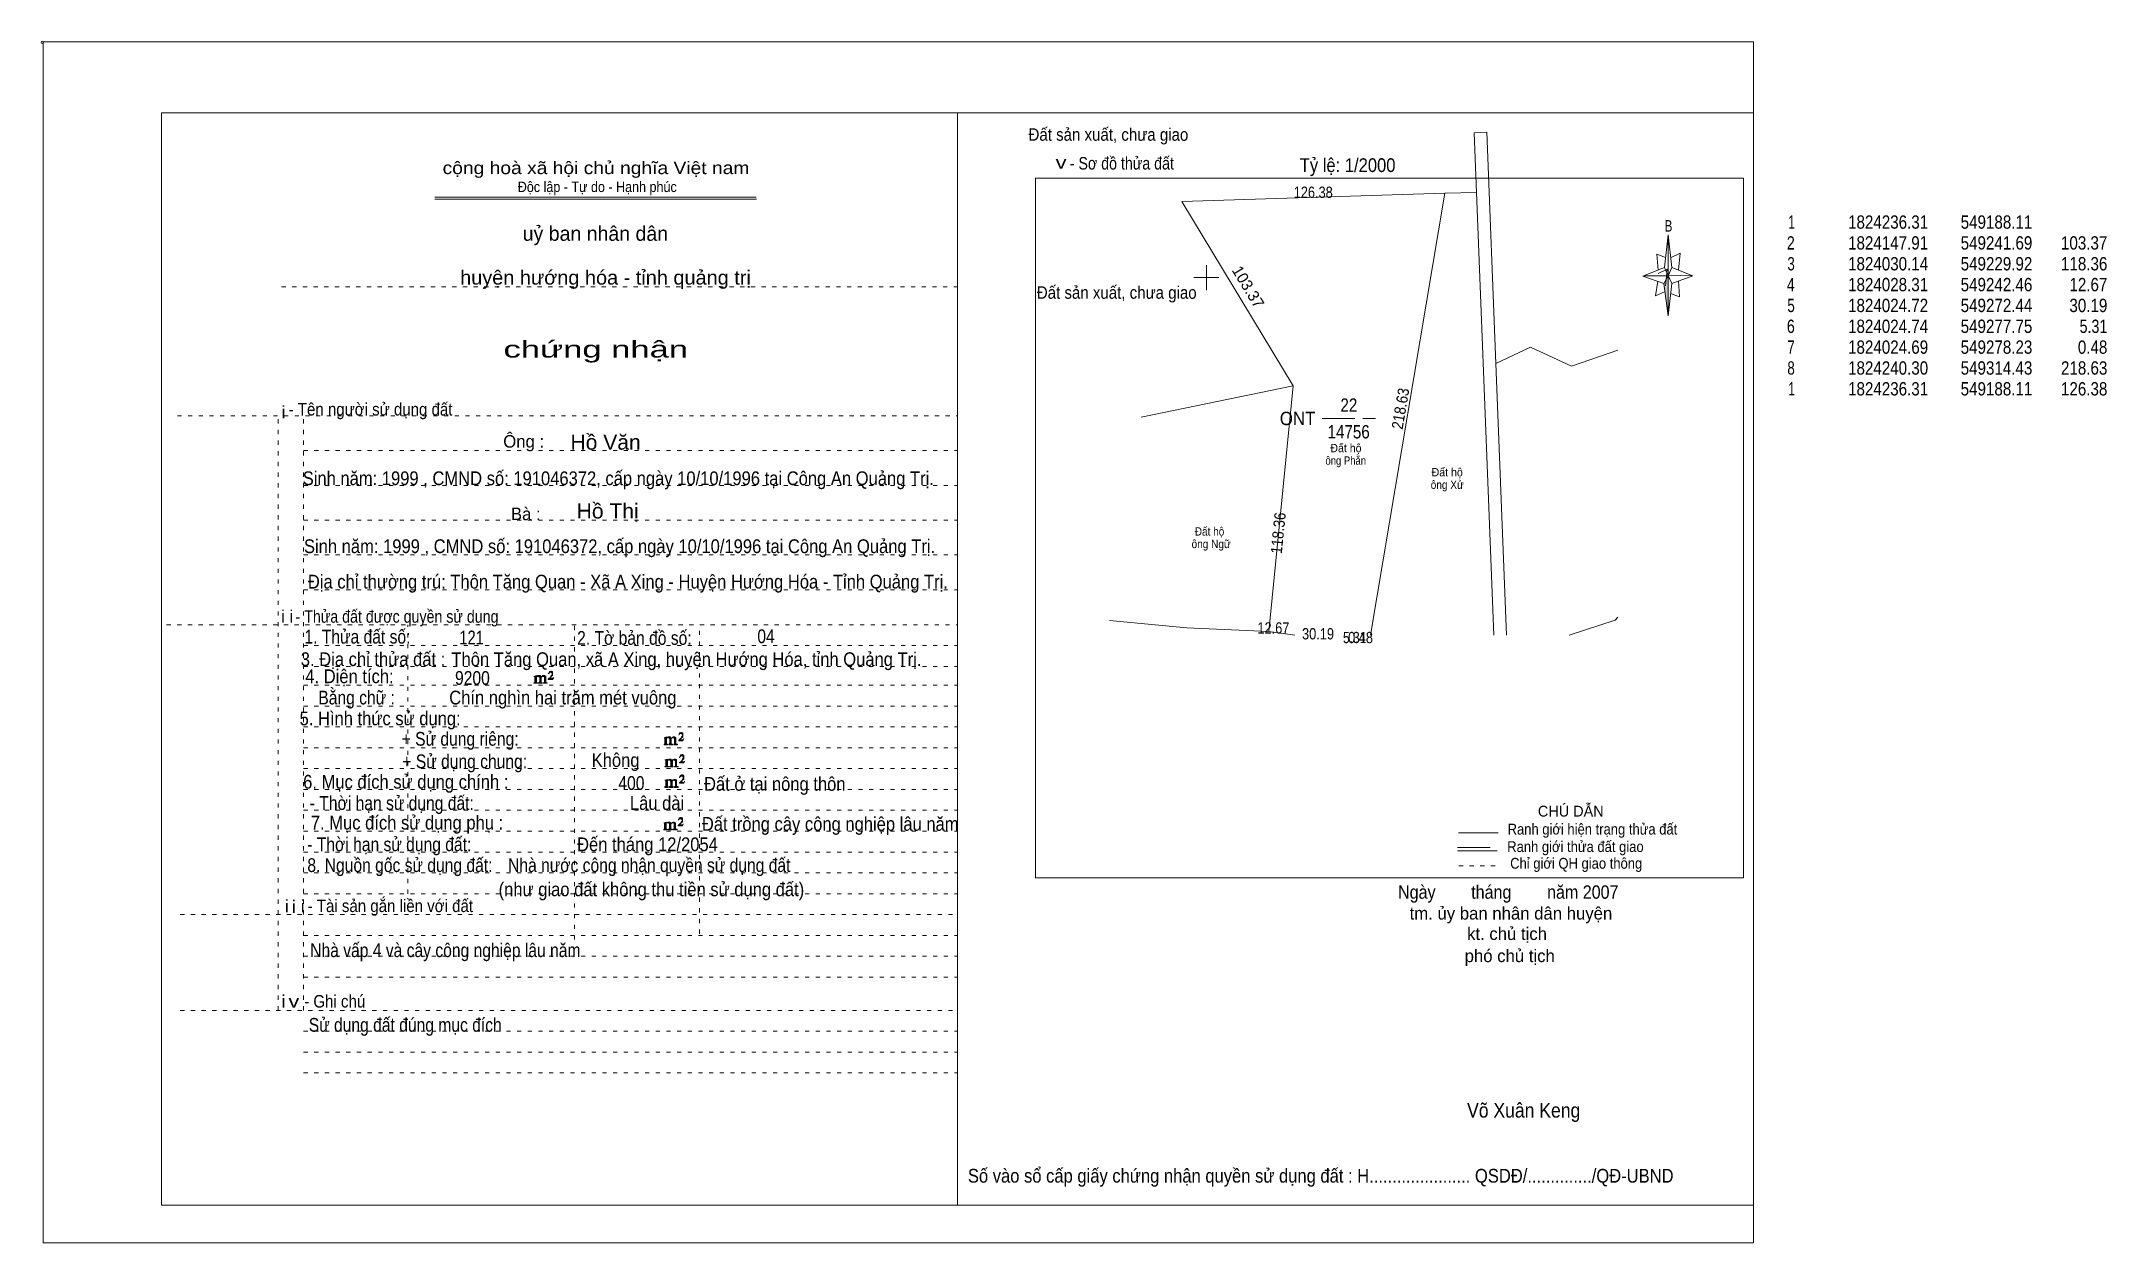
# Model space of a CAD drawing. Header units: centimetres. Extents: x -1.6 to 48, y -3.3 to 25.5.
import ezdxf
from ezdxf.enums import TextEntityAlignment as Align

# ---------------------------------------------------------------- set-up
doc = ezdxf.new("R2010")
doc.units = ezdxf.units.CM
doc.header["$LTSCALE"] = 0.13
doc.linetypes.add('DOTTED', pattern=[1.5, 0.3, -1.2])
doc.linetypes.add('LONG_DASHED', pattern=[7.5, 6, -1.5])
for name, color, linetype, lineweight in [('1', 7, 'DOTTED', 13), ('22', 7, 'Continuous', 13), ('33', 7, 'LONG_DASHED', 13), ('4', 7, 'Continuous', 13), ('5', 7, 'Continuous', 13), ('50', 7, 'Continuous', 13), ('63', 7, 'Continuous', 13)]:
    doc.layers.add(name, color=color, linetype=linetype, lineweight=lineweight)
for name, color, linetype in [('10', 7, 'Continuous'), ('23', 7, 'Continuous'), ('30', 7, 'Continuous')]:
    doc.layers.add(name, color=color, linetype=linetype)

msp = doc.modelspace()

# ---------------------------------------------------------------- hatches: boundary and pattern name
at = {"layer": '5'}
msp.add_hatch(color=256, dxfattribs=at).paths.add_polyline_path([(37.46, 19.87), (37.46, 18.91), (37.36, 19.69)])
at = {"layer": '50'}
for points in [[(10.27, 10.13), (10.27, 10.12), (10.27, 10.11), (10.25, 10.11), (10.24, 10.11), (10.24, 10.1), (10.33, 10.1), (10.33, 10.11), (10.32, 10.11), (10.31, 10.11), (10.31, 10.12), (10.31, 10.13), (10.31, 10.24), (10.31, 10.25), (10.32, 10.26), (10.34, 10.26), (10.35, 10.26), (10.36, 10.26), (10.37, 10.25), (10.39, 10.22), (10.39, 10.13), (10.37, 10.12), (10.37, 10.11), (10.36, 10.11), (10.35, 10.11), (10.35, 10.1), (10.44, 10.1), (10.44, 10.11), (10.43, 10.11), (10.42, 10.11), (10.42, 10.12), (10.42, 10.13), (10.42, 10.24), (10.44, 10.26), (10.45, 10.26), (10.46, 10.26), (10.49, 10.26), (10.49, 10.25), (10.5, 10.24), (10.5, 10.22), (10.5, 10.13), (10.5, 10.12), (10.49, 10.11), (10.49, 10.11), (10.47, 10.11), (10.47, 10.1), (10.56, 10.1), (10.56, 10.11), (10.55, 10.11), (10.54, 10.11), (10.53, 10.12), (10.53, 10.13), (10.53, 10.2), (10.53, 10.25), (10.53, 10.26), (10.52, 10.27), (10.5, 10.28), (10.47, 10.28), (10.46, 10.28), (10.44, 10.27), (10.41, 10.25), (10.41, 10.26), (10.4, 10.28), (10.39, 10.28), (10.37, 10.28), (10.35, 10.28), (10.34, 10.28), (10.32, 10.26), (10.31, 10.26), (10.31, 10.25), (10.31, 10.25), (10.31, 10.26), (10.31, 10.28), (10.24, 10.26), (10.24, 10.26), (10.25, 10.26), (10.27, 10.25), (10.27, 10.24), (10.27, 10.23)], [(10.69, 10.19), (10.72, 10.24), (10.72, 10.24), (10.71, 10.22), (10.69, 10.22), (10.68, 10.22), (10.63, 10.22), (10.66, 10.26), (10.67, 10.27), (10.69, 10.28), (10.69, 10.3), (10.69, 10.32), (10.69, 10.34), (10.69, 10.35), (10.69, 10.37), (10.68, 10.38), (10.67, 10.38), (10.66, 10.39), (10.65, 10.39), (10.63, 10.38), (10.63, 10.38), (10.62, 10.37), (10.61, 10.35), (10.59, 10.33), (10.61, 10.33), (10.61, 10.35), (10.62, 10.35), (10.63, 10.36), (10.65, 10.36), (10.66, 10.36), (10.67, 10.35), (10.68, 10.35), (10.68, 10.32), (10.68, 10.3), (10.66, 10.28), (10.66, 10.26), (10.65, 10.25), (10.59, 10.2), (10.59, 10.19)], [(13.39, 8.66), (13.39, 8.65), (13.39, 8.64), (13.38, 8.64), (13.37, 8.64), (13.37, 8.62), (13.45, 8.62), (13.45, 8.64), (13.44, 8.64), (13.43, 8.64), (13.43, 8.65), (13.43, 8.66), (13.43, 8.77), (13.43, 8.78), (13.44, 8.79), (13.47, 8.79), (13.48, 8.79), (13.49, 8.79), (13.5, 8.78), (13.51, 8.74), (13.51, 8.66), (13.5, 8.65), (13.5, 8.64), (13.49, 8.64), (13.48, 8.64), (13.48, 8.62), (13.57, 8.62), (13.57, 8.64), (13.55, 8.64), (13.54, 8.64), (13.54, 8.65), (13.54, 8.66), (13.54, 8.77), (13.57, 8.79), (13.58, 8.79), (13.59, 8.79), (13.61, 8.79), (13.61, 8.78), (13.62, 8.77), (13.62, 8.74), (13.62, 8.66), (13.62, 8.65), (13.61, 8.64), (13.61, 8.64), (13.6, 8.64), (13.6, 8.62), (13.69, 8.62), (13.69, 8.64), (13.67, 8.64), (13.66, 8.64), (13.65, 8.65), (13.65, 8.66), (13.65, 8.73), (13.65, 8.78), (13.65, 8.79), (13.64, 8.8), (13.62, 8.81), (13.6, 8.81), (13.59, 8.81), (13.57, 8.8), (13.53, 8.78), (13.53, 8.79), (13.52, 8.81), (13.51, 8.81), (13.5, 8.81), (13.48, 8.81), (13.47, 8.81), (13.44, 8.79), (13.43, 8.79), (13.43, 8.78), (13.43, 8.78), (13.43, 8.79), (13.43, 8.81), (13.37, 8.79), (13.37, 8.79), (13.38, 8.79), (13.39, 8.78), (13.39, 8.77), (13.39, 8.76)], [(13.82, 8.72), (13.84, 8.77), (13.84, 8.77), (13.83, 8.74), (13.82, 8.74), (13.81, 8.74), (13.75, 8.74), (13.79, 8.79), (13.8, 8.8), (13.82, 8.81), (13.82, 8.83), (13.82, 8.84), (13.82, 8.87), (13.82, 8.88), (13.82, 8.9), (13.81, 8.91), (13.8, 8.91), (13.79, 8.92), (13.77, 8.92), (13.75, 8.91), (13.75, 8.91), (13.74, 8.9), (13.73, 8.88), (13.72, 8.86), (13.73, 8.86), (13.73, 8.88), (13.74, 8.88), (13.75, 8.89), (13.77, 8.89), (13.79, 8.89), (13.8, 8.88), (13.81, 8.88), (13.81, 8.84), (13.81, 8.83), (13.79, 8.81), (13.79, 8.79), (13.77, 8.78), (13.72, 8.73), (13.72, 8.72)], [(13.41, 8.12), (13.41, 8.11), (13.41, 8.1), (13.4, 8.1), (13.39, 8.1), (13.39, 8.09), (13.48, 8.09), (13.48, 8.1), (13.47, 8.1), (13.45, 8.1), (13.45, 8.11), (13.45, 8.12), (13.45, 8.23), (13.45, 8.24), (13.47, 8.26), (13.49, 8.26), (13.5, 8.26), (13.51, 8.26), (13.52, 8.24), (13.53, 8.21), (13.53, 8.12), (13.52, 8.11), (13.52, 8.1), (13.51, 8.1), (13.5, 8.1), (13.5, 8.09), (13.59, 8.09), (13.59, 8.1), (13.58, 8.1), (13.57, 8.1), (13.57, 8.11), (13.57, 8.12), (13.57, 8.23), (13.59, 8.26), (13.6, 8.26), (13.61, 8.26), (13.63, 8.26), (13.63, 8.24), (13.64, 8.23), (13.64, 8.21), (13.64, 8.12), (13.64, 8.11), (13.63, 8.1), (13.63, 8.1), (13.62, 8.1), (13.62, 8.09), (13.71, 8.09), (13.71, 8.1), (13.7, 8.1), (13.69, 8.1), (13.67, 8.11), (13.67, 8.12), (13.67, 8.2), (13.67, 8.24), (13.67, 8.26), (13.66, 8.27), (13.64, 8.28), (13.62, 8.28), (13.61, 8.28), (13.59, 8.27), (13.55, 8.24), (13.55, 8.26), (13.54, 8.28), (13.53, 8.28), (13.52, 8.28), (13.5, 8.28), (13.49, 8.28), (13.47, 8.26), (13.45, 8.26), (13.45, 8.24), (13.45, 8.24), (13.45, 8.26), (13.45, 8.28), (13.39, 8.26), (13.39, 8.26), (13.4, 8.26), (13.41, 8.24), (13.41, 8.23), (13.41, 8.22)], [(13.84, 8.19), (13.86, 8.23), (13.86, 8.23), (13.85, 8.21), (13.84, 8.21), (13.83, 8.21), (13.77, 8.21), (13.81, 8.26), (13.82, 8.27), (13.84, 8.28), (13.84, 8.3), (13.84, 8.31), (13.84, 8.33), (13.84, 8.34), (13.84, 8.37), (13.83, 8.38), (13.82, 8.38), (13.81, 8.39), (13.8, 8.39), (13.77, 8.38), (13.77, 8.38), (13.76, 8.37), (13.75, 8.34), (13.74, 8.32), (13.75, 8.32), (13.75, 8.34), (13.76, 8.34), (13.77, 8.36), (13.8, 8.36), (13.81, 8.36), (13.82, 8.34), (13.83, 8.34), (13.83, 8.31), (13.83, 8.3), (13.81, 8.28), (13.81, 8.26), (13.8, 8.24), (13.74, 8.2), (13.74, 8.19)], [(13.41, 7.64), (13.41, 7.63), (13.41, 7.62), (13.4, 7.62), (13.39, 7.62), (13.39, 7.6), (13.47, 7.6), (13.47, 7.62), (13.46, 7.62), (13.45, 7.62), (13.45, 7.63), (13.45, 7.64), (13.45, 7.75), (13.45, 7.76), (13.46, 7.77), (13.49, 7.77), (13.5, 7.77), (13.51, 7.77), (13.52, 7.76), (13.53, 7.72), (13.53, 7.64), (13.52, 7.63), (13.52, 7.62), (13.51, 7.62), (13.5, 7.62), (13.5, 7.6), (13.59, 7.6), (13.59, 7.62), (13.57, 7.62), (13.56, 7.62), (13.56, 7.63), (13.56, 7.64), (13.56, 7.75), (13.59, 7.77), (13.6, 7.77), (13.61, 7.77), (13.63, 7.77), (13.63, 7.76), (13.64, 7.75), (13.64, 7.72), (13.64, 7.64), (13.64, 7.63), (13.63, 7.62), (13.63, 7.62), (13.62, 7.62), (13.62, 7.6), (13.71, 7.6), (13.71, 7.62), (13.69, 7.62), (13.68, 7.62), (13.67, 7.63), (13.67, 7.64), (13.67, 7.71), (13.67, 7.76), (13.67, 7.77), (13.66, 7.78), (13.64, 7.79), (13.62, 7.79), (13.61, 7.79), (13.59, 7.78), (13.55, 7.76), (13.55, 7.77), (13.54, 7.79), (13.53, 7.79), (13.52, 7.79), (13.5, 7.79), (13.49, 7.79), (13.46, 7.77), (13.45, 7.77), (13.45, 7.76), (13.45, 7.76), (13.45, 7.77), (13.45, 7.79), (13.39, 7.77), (13.39, 7.77), (13.4, 7.77), (13.41, 7.76), (13.41, 7.75), (13.41, 7.74)], [(13.84, 7.7), (13.86, 7.75), (13.86, 7.75), (13.85, 7.72), (13.84, 7.72), (13.83, 7.72), (13.77, 7.72), (13.81, 7.77), (13.82, 7.78), (13.84, 7.79), (13.84, 7.81), (13.84, 7.82), (13.84, 7.85), (13.84, 7.86), (13.84, 7.88), (13.83, 7.89), (13.82, 7.89), (13.81, 7.9), (13.79, 7.9), (13.77, 7.89), (13.77, 7.89), (13.76, 7.88), (13.75, 7.86), (13.74, 7.84), (13.75, 7.84), (13.75, 7.86), (13.76, 7.86), (13.77, 7.87), (13.79, 7.87), (13.81, 7.87), (13.82, 7.86), (13.83, 7.86), (13.83, 7.82), (13.83, 7.81), (13.81, 7.79), (13.81, 7.77), (13.79, 7.76), (13.74, 7.71), (13.74, 7.7)], [(13.38, 6.62), (13.38, 6.61), (13.38, 6.6), (13.37, 6.6), (13.36, 6.6), (13.36, 6.58), (13.44, 6.58), (13.44, 6.6), (13.43, 6.6), (13.42, 6.6), (13.42, 6.61), (13.42, 6.62), (13.42, 6.73), (13.42, 6.74), (13.43, 6.75), (13.46, 6.75), (13.47, 6.75), (13.48, 6.75), (13.49, 6.74), (13.5, 6.7), (13.5, 6.62), (13.49, 6.61), (13.49, 6.6), (13.48, 6.6), (13.47, 6.6), (13.47, 6.58), (13.56, 6.58), (13.56, 6.6), (13.54, 6.6), (13.53, 6.6), (13.53, 6.61), (13.53, 6.62), (13.53, 6.73), (13.56, 6.75), (13.57, 6.75), (13.58, 6.75), (13.6, 6.75), (13.6, 6.74), (13.61, 6.73), (13.61, 6.7), (13.61, 6.62), (13.61, 6.61), (13.6, 6.6), (13.6, 6.6), (13.59, 6.6), (13.59, 6.58), (13.68, 6.58), (13.68, 6.6), (13.66, 6.6), (13.65, 6.6), (13.64, 6.61), (13.64, 6.62), (13.64, 6.69), (13.64, 6.74), (13.64, 6.75), (13.63, 6.76), (13.61, 6.77), (13.59, 6.77), (13.58, 6.77), (13.56, 6.76), (13.52, 6.74), (13.52, 6.75), (13.51, 6.77), (13.5, 6.77), (13.49, 6.77), (13.47, 6.77), (13.46, 6.77), (13.43, 6.75), (13.42, 6.75), (13.42, 6.74), (13.42, 6.74), (13.42, 6.75), (13.42, 6.77), (13.36, 6.75), (13.36, 6.75), (13.37, 6.75), (13.38, 6.74), (13.38, 6.73), (13.38, 6.72)], [(13.81, 6.68), (13.83, 6.73), (13.83, 6.73), (13.82, 6.7), (13.81, 6.7), (13.8, 6.7), (13.74, 6.7), (13.78, 6.75), (13.79, 6.76), (13.81, 6.77), (13.81, 6.79), (13.81, 6.8), (13.81, 6.83), (13.81, 6.84), (13.81, 6.86), (13.8, 6.87), (13.79, 6.87), (13.78, 6.88), (13.76, 6.88), (13.74, 6.87), (13.74, 6.87), (13.73, 6.86), (13.72, 6.84), (13.71, 6.82), (13.72, 6.82), (13.72, 6.84), (13.73, 6.84), (13.74, 6.85), (13.76, 6.85), (13.78, 6.85), (13.79, 6.84), (13.8, 6.84), (13.8, 6.8), (13.8, 6.79), (13.78, 6.77), (13.78, 6.75), (13.76, 6.74), (13.71, 6.69), (13.71, 6.68)]]:
    msp.add_hatch(color=256, dxfattribs=at).paths.add_polyline_path(points)

# ---------------------------------------------------------------- linework, layer by layer
at = {"layer": '1', "linetype": 'Continuous'}
for p, q in [((1.31, -2.42), (1.31, 23.78)), ((1.31, 23.78), (39.51, 23.78)), ((20.41, -2.42), (20.41, 23.78)), ((39.51, -2.42), (39.51, 23.78)), ((7.87, 21.76), (15.58, 21.76)), ((7.87, 21.71), (15.59, 21.71)), ((37.36, 19.69), (36.85, 19.86)), ((1.31, -2.42), (39.51, -2.42))]:
    msp.add_line(p, q, dxfattribs=at)
at = {"layer": '1'}
for p, q in [((4.19, 19.61), (20.41, 19.61)), ((1.69, 16.51), (20.41, 16.51)), ((4.11, 2.25), (4.11, 16.51)), ((4.72, 2.25), (4.72, 16.51)), ((4.72, 15.68), (20.41, 15.68)), ((4.72, 14.84), (20.41, 14.84)), ((4.72, 14.01), (20.41, 14.01)), ((4.72, 13.18), (20.41, 13.18)), ((4.72, 12.34), (20.41, 12.34)), ((1.43, 11.5), (20.41, 11.5)), ((7.22, 5.05), (7.22, 11.5)), ((11.22, 3.95), (11.22, 11.5)), ((14.22, 4.09), (14.22, 11.5)), ((4.72, 11), (20.41, 11)), ((4.72, 10.5), (20.41, 10.5)), ((4.72, 10.05), (20.41, 10.05)), ((4.72, 9.55), (20.41, 9.55)), ((4.72, 9.05), (20.41, 9.05)), ((4.72, 8.55), (20.41, 8.55)), ((4.72, 8.05), (20.41, 8.05)), ((4.72, 7.55), (20.41, 7.55)), ((4.72, 7.05), (20.41, 7.05)), ((4.72, 6.55), (20.41, 6.55)), ((4.72, 6.05), (20.41, 6.05)), ((4.72, 5.55), (20.41, 5.55)), ((4.72, 5.05), (20.41, 5.05)), ((1.76, 4.55), (20.41, 4.55)), ((4.72, 4.05), (20.41, 4.05)), ((4.72, 3.55), (20.41, 3.55)), ((4.72, 3.05), (20.41, 3.05)), ((1.76, 2.25), (20.41, 2.25)), ((4.72, 1.75), (20.41, 1.75)), ((4.72, 1.25), (20.41, 1.25)), ((4.72, 0.75), (20.41, 0.75))]:
    msp.add_line(p, q, dxfattribs=at)
at = {"layer": '1', "linetype": 'Continuous'}
msp.add_lwpolyline([(-1.53, -3.32), (39.51, -3.32), (39.51, 25.48), (-1.53, 25.48)], close=True, dxfattribs=at)
msp.add_lwpolyline([(37.37, 19.49), (37.16, 19.39), (37.21, 19.74)], dxfattribs=at)
at = {"layer": '22'}
for p, q in [((32.81, 23.3), (33.11, 23.32)), ((32.81, 23.3), (32.86, 21.87)), ((33.11, 23.32), (33.33, 17.77)), ((32.1, 21.85), (30.32, 11.25)), ((32.86, 21.87), (32.1, 21.85)), ((32.86, 21.87), (33.28, 11.25)), ((33.58, 11.25), (33.33, 17.77)), ((28.46, 17.23), (24.82, 16.48)), ((27.88, 11.34), (28.46, 17.23)), ((27.88, 11.34), (28.5, 11.25))]:
    msp.add_line(p, q, dxfattribs=at)
for points in [[(32.1, 21.85), (25.79, 21.65), (28.46, 17.23)], [(33.33, 17.77), (34.16, 18.16), (35.14, 17.7), (36.25, 18.09)], [(24.06, 11.6), (25.91, 11.43), (27.88, 11.34)], [(36.25, 11.68), (36.19, 11.61), (35.09, 11.25)]]:
    msp.add_lwpolyline(points, dxfattribs=at)
at = {"layer": '33'}
msp.add_line((29.16, 16.45), (30.44, 16.45), dxfattribs=at)
at = {"layer": '4'}
for p, q in [((32.43, 6.51), (33.38, 6.51)), ((32.41, 6.08), (33.36, 6.08))]:
    msp.add_line(p, q, dxfattribs=at)
at = {"layer": '4', "linetype": 'LONG_DASHED'}
msp.add_line((32.41, 6.16), (33.36, 6.16), dxfattribs=at)
at = {"layer": '4', "linetype": 'DOTTED'}
msp.add_line((32.44, 5.72), (33.43, 5.72), dxfattribs=at)
at = {"layer": '4'}
msp.add_lwpolyline([(22.28, 22.21), (39.27, 22.21), (39.27, 5.43), (22.28, 5.43)], close=True, dxfattribs=at)
msp.add_circle((-1.55, 25.47), 0.025, dxfattribs=at)
at = {"layer": '5'}
for p, q in [((37.37, 20.07), (37.46, 20.85)), ((37.55, 20.07), (38.05, 19.87)), ((37.55, 19.69), (37.46, 18.91)), ((37.73, 19.37), (37.52, 19.45)), ((37.71, 19.75), (37.73, 19.37))]:
    msp.add_line(p, q, dxfattribs=at)
for points in [[(37.46, 20.85), (37.55, 20.07), (37.46, 19.87)], [(37.46, 19.87), (36.87, 19.87), (37.37, 20.07), (37.55, 19.69), (38.05, 19.87), (37.46, 19.89)], [(37.46, 19.87), (37.46, 18.91), (37.36, 19.69)]]:
    msp.add_lwpolyline(points, close=True, dxfattribs=at)
for points in [[(37.4, 20.31), (37.19, 20.39), (37.22, 20.01)], [(37.53, 20.31), (37.75, 20.41), (37.71, 20.01)], [(37.46, 19.87), (37.37, 20.07), (36.87, 19.87)], [(37.22, 19.93), (37.44, 20.03), (37.4, 19.63)], [(37.46, 19.87), (37.55, 19.69), (38.05, 19.87)]]:
    msp.add_lwpolyline(points, dxfattribs=at)
at = {"layer": '50'}
for points in [[(10.27, 10.13), (10.27, 10.12), (10.27, 10.11), (10.25, 10.11), (10.24, 10.11), (10.24, 10.1), (10.33, 10.1), (10.33, 10.11), (10.32, 10.11), (10.31, 10.11), (10.31, 10.12), (10.31, 10.13), (10.31, 10.24), (10.31, 10.25), (10.32, 10.26), (10.34, 10.26), (10.35, 10.26), (10.36, 10.26), (10.37, 10.25), (10.39, 10.22), (10.39, 10.13), (10.37, 10.12), (10.37, 10.11), (10.36, 10.11), (10.35, 10.11), (10.35, 10.1), (10.44, 10.1), (10.44, 10.11), (10.43, 10.11), (10.42, 10.11), (10.42, 10.12), (10.42, 10.13), (10.42, 10.24), (10.44, 10.26), (10.45, 10.26), (10.46, 10.26), (10.49, 10.26), (10.49, 10.25), (10.5, 10.24), (10.5, 10.22), (10.5, 10.13), (10.5, 10.12), (10.49, 10.11), (10.49, 10.11), (10.47, 10.11), (10.47, 10.1), (10.56, 10.1), (10.56, 10.11), (10.55, 10.11), (10.54, 10.11), (10.53, 10.12), (10.53, 10.13), (10.53, 10.2), (10.53, 10.25), (10.53, 10.26), (10.52, 10.27), (10.5, 10.28), (10.47, 10.28), (10.46, 10.28), (10.44, 10.27), (10.41, 10.25), (10.41, 10.26), (10.4, 10.28), (10.39, 10.28), (10.37, 10.28), (10.35, 10.28), (10.34, 10.28), (10.32, 10.26), (10.31, 10.26), (10.31, 10.25), (10.31, 10.25), (10.31, 10.26), (10.31, 10.28), (10.24, 10.26), (10.24, 10.26), (10.25, 10.26), (10.27, 10.25), (10.27, 10.24), (10.27, 10.23)], [(10.69, 10.19), (10.72, 10.24), (10.72, 10.24), (10.71, 10.22), (10.69, 10.22), (10.68, 10.22), (10.63, 10.22), (10.66, 10.26), (10.67, 10.27), (10.69, 10.28), (10.69, 10.3), (10.69, 10.32), (10.69, 10.34), (10.69, 10.35), (10.69, 10.37), (10.68, 10.38), (10.67, 10.38), (10.66, 10.39), (10.65, 10.39), (10.63, 10.38), (10.63, 10.38), (10.62, 10.37), (10.61, 10.35), (10.59, 10.33), (10.61, 10.33), (10.61, 10.35), (10.62, 10.35), (10.63, 10.36), (10.65, 10.36), (10.66, 10.36), (10.67, 10.35), (10.68, 10.35), (10.68, 10.32), (10.68, 10.3), (10.66, 10.28), (10.66, 10.26), (10.65, 10.25), (10.59, 10.2), (10.59, 10.19)], [(13.39, 8.66), (13.39, 8.65), (13.39, 8.64), (13.38, 8.64), (13.37, 8.64), (13.37, 8.62), (13.45, 8.62), (13.45, 8.64), (13.44, 8.64), (13.43, 8.64), (13.43, 8.65), (13.43, 8.66), (13.43, 8.77), (13.43, 8.78), (13.44, 8.79), (13.47, 8.79), (13.48, 8.79), (13.49, 8.79), (13.5, 8.78), (13.51, 8.74), (13.51, 8.66), (13.5, 8.65), (13.5, 8.64), (13.49, 8.64), (13.48, 8.64), (13.48, 8.62), (13.57, 8.62), (13.57, 8.64), (13.55, 8.64), (13.54, 8.64), (13.54, 8.65), (13.54, 8.66), (13.54, 8.77), (13.57, 8.79), (13.58, 8.79), (13.59, 8.79), (13.61, 8.79), (13.61, 8.78), (13.62, 8.77), (13.62, 8.74), (13.62, 8.66), (13.62, 8.65), (13.61, 8.64), (13.61, 8.64), (13.6, 8.64), (13.6, 8.62), (13.69, 8.62), (13.69, 8.64), (13.67, 8.64), (13.66, 8.64), (13.65, 8.65), (13.65, 8.66), (13.65, 8.73), (13.65, 8.78), (13.65, 8.79), (13.64, 8.8), (13.62, 8.81), (13.6, 8.81), (13.59, 8.81), (13.57, 8.8), (13.53, 8.78), (13.53, 8.79), (13.52, 8.81), (13.51, 8.81), (13.5, 8.81), (13.48, 8.81), (13.47, 8.81), (13.44, 8.79), (13.43, 8.79), (13.43, 8.78), (13.43, 8.78), (13.43, 8.79), (13.43, 8.81), (13.37, 8.79), (13.37, 8.79), (13.38, 8.79), (13.39, 8.78), (13.39, 8.77), (13.39, 8.76)], [(13.82, 8.72), (13.84, 8.77), (13.84, 8.77), (13.83, 8.74), (13.82, 8.74), (13.81, 8.74), (13.75, 8.74), (13.79, 8.79), (13.8, 8.8), (13.82, 8.81), (13.82, 8.83), (13.82, 8.84), (13.82, 8.87), (13.82, 8.88), (13.82, 8.9), (13.81, 8.91), (13.8, 8.91), (13.79, 8.92), (13.77, 8.92), (13.75, 8.91), (13.75, 8.91), (13.74, 8.9), (13.73, 8.88), (13.72, 8.86), (13.73, 8.86), (13.73, 8.88), (13.74, 8.88), (13.75, 8.89), (13.77, 8.89), (13.79, 8.89), (13.8, 8.88), (13.81, 8.88), (13.81, 8.84), (13.81, 8.83), (13.79, 8.81), (13.79, 8.79), (13.77, 8.78), (13.72, 8.73), (13.72, 8.72)], [(13.41, 8.12), (13.41, 8.11), (13.41, 8.1), (13.4, 8.1), (13.39, 8.1), (13.39, 8.09), (13.48, 8.09), (13.48, 8.1), (13.47, 8.1), (13.45, 8.1), (13.45, 8.11), (13.45, 8.12), (13.45, 8.23), (13.45, 8.24), (13.47, 8.26), (13.49, 8.26), (13.5, 8.26), (13.51, 8.26), (13.52, 8.24), (13.53, 8.21), (13.53, 8.12), (13.52, 8.11), (13.52, 8.1), (13.51, 8.1), (13.5, 8.1), (13.5, 8.09), (13.59, 8.09), (13.59, 8.1), (13.58, 8.1), (13.57, 8.1), (13.57, 8.11), (13.57, 8.12), (13.57, 8.23), (13.59, 8.26), (13.6, 8.26), (13.61, 8.26), (13.63, 8.26), (13.63, 8.24), (13.64, 8.23), (13.64, 8.21), (13.64, 8.12), (13.64, 8.11), (13.63, 8.1), (13.63, 8.1), (13.62, 8.1), (13.62, 8.09), (13.71, 8.09), (13.71, 8.1), (13.7, 8.1), (13.69, 8.1), (13.67, 8.11), (13.67, 8.12), (13.67, 8.2), (13.67, 8.24), (13.67, 8.26), (13.66, 8.27), (13.64, 8.28), (13.62, 8.28), (13.61, 8.28), (13.59, 8.27), (13.55, 8.24), (13.55, 8.26), (13.54, 8.28), (13.53, 8.28), (13.52, 8.28), (13.5, 8.28), (13.49, 8.28), (13.47, 8.26), (13.45, 8.26), (13.45, 8.24), (13.45, 8.24), (13.45, 8.26), (13.45, 8.28), (13.39, 8.26), (13.39, 8.26), (13.4, 8.26), (13.41, 8.24), (13.41, 8.23), (13.41, 8.22)], [(13.84, 8.19), (13.86, 8.23), (13.86, 8.23), (13.85, 8.21), (13.84, 8.21), (13.83, 8.21), (13.77, 8.21), (13.81, 8.26), (13.82, 8.27), (13.84, 8.28), (13.84, 8.3), (13.84, 8.31), (13.84, 8.33), (13.84, 8.34), (13.84, 8.37), (13.83, 8.38), (13.82, 8.38), (13.81, 8.39), (13.8, 8.39), (13.77, 8.38), (13.77, 8.38), (13.76, 8.37), (13.75, 8.34), (13.74, 8.32), (13.75, 8.32), (13.75, 8.34), (13.76, 8.34), (13.77, 8.36), (13.8, 8.36), (13.81, 8.36), (13.82, 8.34), (13.83, 8.34), (13.83, 8.31), (13.83, 8.3), (13.81, 8.28), (13.81, 8.26), (13.8, 8.24), (13.74, 8.2), (13.74, 8.19)], [(13.41, 7.64), (13.41, 7.63), (13.41, 7.62), (13.4, 7.62), (13.39, 7.62), (13.39, 7.6), (13.47, 7.6), (13.47, 7.62), (13.46, 7.62), (13.45, 7.62), (13.45, 7.63), (13.45, 7.64), (13.45, 7.75), (13.45, 7.76), (13.46, 7.77), (13.49, 7.77), (13.5, 7.77), (13.51, 7.77), (13.52, 7.76), (13.53, 7.72), (13.53, 7.64), (13.52, 7.63), (13.52, 7.62), (13.51, 7.62), (13.5, 7.62), (13.5, 7.6), (13.59, 7.6), (13.59, 7.62), (13.57, 7.62), (13.56, 7.62), (13.56, 7.63), (13.56, 7.64), (13.56, 7.75), (13.59, 7.77), (13.6, 7.77), (13.61, 7.77), (13.63, 7.77), (13.63, 7.76), (13.64, 7.75), (13.64, 7.72), (13.64, 7.64), (13.64, 7.63), (13.63, 7.62), (13.63, 7.62), (13.62, 7.62), (13.62, 7.6), (13.71, 7.6), (13.71, 7.62), (13.69, 7.62), (13.68, 7.62), (13.67, 7.63), (13.67, 7.64), (13.67, 7.71), (13.67, 7.76), (13.67, 7.77), (13.66, 7.78), (13.64, 7.79), (13.62, 7.79), (13.61, 7.79), (13.59, 7.78), (13.55, 7.76), (13.55, 7.77), (13.54, 7.79), (13.53, 7.79), (13.52, 7.79), (13.5, 7.79), (13.49, 7.79), (13.46, 7.77), (13.45, 7.77), (13.45, 7.76), (13.45, 7.76), (13.45, 7.77), (13.45, 7.79), (13.39, 7.77), (13.39, 7.77), (13.4, 7.77), (13.41, 7.76), (13.41, 7.75), (13.41, 7.74)], [(13.84, 7.7), (13.86, 7.75), (13.86, 7.75), (13.85, 7.72), (13.84, 7.72), (13.83, 7.72), (13.77, 7.72), (13.81, 7.77), (13.82, 7.78), (13.84, 7.79), (13.84, 7.81), (13.84, 7.82), (13.84, 7.85), (13.84, 7.86), (13.84, 7.88), (13.83, 7.89), (13.82, 7.89), (13.81, 7.9), (13.79, 7.9), (13.77, 7.89), (13.77, 7.89), (13.76, 7.88), (13.75, 7.86), (13.74, 7.84), (13.75, 7.84), (13.75, 7.86), (13.76, 7.86), (13.77, 7.87), (13.79, 7.87), (13.81, 7.87), (13.82, 7.86), (13.83, 7.86), (13.83, 7.82), (13.83, 7.81), (13.81, 7.79), (13.81, 7.77), (13.79, 7.76), (13.74, 7.71), (13.74, 7.7)], [(13.38, 6.62), (13.38, 6.61), (13.38, 6.6), (13.37, 6.6), (13.36, 6.6), (13.36, 6.58), (13.44, 6.58), (13.44, 6.6), (13.43, 6.6), (13.42, 6.6), (13.42, 6.61), (13.42, 6.62), (13.42, 6.73), (13.42, 6.74), (13.43, 6.75), (13.46, 6.75), (13.47, 6.75), (13.48, 6.75), (13.49, 6.74), (13.5, 6.7), (13.5, 6.62), (13.49, 6.61), (13.49, 6.6), (13.48, 6.6), (13.47, 6.6), (13.47, 6.58), (13.56, 6.58), (13.56, 6.6), (13.54, 6.6), (13.53, 6.6), (13.53, 6.61), (13.53, 6.62), (13.53, 6.73), (13.56, 6.75), (13.57, 6.75), (13.58, 6.75), (13.6, 6.75), (13.6, 6.74), (13.61, 6.73), (13.61, 6.7), (13.61, 6.62), (13.61, 6.61), (13.6, 6.6), (13.6, 6.6), (13.59, 6.6), (13.59, 6.58), (13.68, 6.58), (13.68, 6.6), (13.66, 6.6), (13.65, 6.6), (13.64, 6.61), (13.64, 6.62), (13.64, 6.69), (13.64, 6.74), (13.64, 6.75), (13.63, 6.76), (13.61, 6.77), (13.59, 6.77), (13.58, 6.77), (13.56, 6.76), (13.52, 6.74), (13.52, 6.75), (13.51, 6.77), (13.5, 6.77), (13.49, 6.77), (13.47, 6.77), (13.46, 6.77), (13.43, 6.75), (13.42, 6.75), (13.42, 6.74), (13.42, 6.74), (13.42, 6.75), (13.42, 6.77), (13.36, 6.75), (13.36, 6.75), (13.37, 6.75), (13.38, 6.74), (13.38, 6.73), (13.38, 6.72)], [(13.81, 6.68), (13.83, 6.73), (13.83, 6.73), (13.82, 6.7), (13.81, 6.7), (13.8, 6.7), (13.74, 6.7), (13.78, 6.75), (13.79, 6.76), (13.81, 6.77), (13.81, 6.79), (13.81, 6.8), (13.81, 6.83), (13.81, 6.84), (13.81, 6.86), (13.8, 6.87), (13.79, 6.87), (13.78, 6.88), (13.76, 6.88), (13.74, 6.87), (13.74, 6.87), (13.73, 6.86), (13.72, 6.84), (13.71, 6.82), (13.72, 6.82), (13.72, 6.84), (13.73, 6.84), (13.74, 6.85), (13.76, 6.85), (13.78, 6.85), (13.79, 6.84), (13.8, 6.84), (13.8, 6.8), (13.8, 6.79), (13.78, 6.77), (13.78, 6.75), (13.76, 6.74), (13.71, 6.69), (13.71, 6.68)]]:
    msp.add_lwpolyline(points, close=True, dxfattribs=at)
at = {"layer": '63'}
for p, q in [((26.08, 19.83), (26.68, 19.83)), ((26.38, 19.53), (26.38, 20.13))]:
    msp.add_line(p, q, dxfattribs=at)

# ---------------------------------------------------------------- texts
at = {"layer": '1'}
for s, height, width, p in [('cộng hoà xã hội chủ nghĩa Việt nam', 0.3, 1.15, (11.735, 22.31)), ('v', 0.3, 1.3, (22.895, 22.44)), ('- Sơ đồ thửa đất ', 0.3, 0.85, (24.4, 22.42)), ('Độc lập - Tự do - Hạnh phúc', 0.25, 0.9, (11.765, 21.88)), ('chứng nhận', 0.4, 1.55, (11.73, 17.91)), ('- Tên người sử dụng đất', 0.3, 0.9, (6.325, 16.52)), ('- Thửa đất được quyền sử dụng', 0.3, 0.85, (6.96, 11.55)), ('- Tài sản gắn liền với đất ', 0.3, 0.9, (6.85, 4.61)), ('v', 0.3, 1.3, (4.485, 2.32)), ('- Ghi chú', 0.3, 0.9, (5.465, 2.32))]:
    msp.add_text(s, height=height, dxfattribs=dict(at, width=width)).set_placement(p, align=Align.CENTER)
for s, height, p in [('uỷ ban nhân dân', 0.35, (11.72, 20.71)), ('i', 0.3, (4.235, 16.45)), ('i', 0.3, (4.225, 11.55)), ('i', 0.3, (4.425, 11.55)), ('i', 0.3, (4.315, 4.6)), ('i', 0.3, (4.485, 4.59)), ('i', 0.3, (4.695, 4.6)), ('i', 0.3, (4.235, 2.32))]:
    msp.add_text(s, height=height, dxfattribs=at).set_placement(p, align=Align.CENTER)
at = {"layer": '10', "width": 0.9}
msp.add_text('Võ Xuân Keng', height=0.35, dxfattribs=at).set_placement((33.995, -0.32), align=Align.CENTER)
at = {"layer": '22', "width": 0.9}
for p in [(24.03, 23.11), (24.23, 19.32)]:
    msp.add_text('Đất sản xuất, chưa giao', height=0.3, dxfattribs=at).set_placement(p, align=Align.CENTER)
at = {"layer": '23'}
for s, width, p in [('Đất hộ', 0.95, (29.73, 15.64)), ('ông Phằn', 0.85, (29.725, 15.34)), ('ông Xử', 0.9, (32.16, 14.76)), ('Đất hộ', 0.95, (32.16, 15.06)), ('ông Ngữ', 0.9, (26.495, 13.34)), ('Đất hộ ', 0.9, (26.49, 13.64))]:
    msp.add_text(s, height=0.2, dxfattribs=dict(at, width=width)).set_placement(p, align=Align.CENTER)
at = {"layer": '30'}
for s, width, p in [('126.38', 0.85, (28.945, 21.74)), ('12.67', 0.85, (27.99, 11.29)), ('30.19', 0.85, (29.06, 11.15)), ('5.31', 0.8, (29.94, 11.06)), ('0.48', 0.85, (30.08, 11.06))]:
    msp.add_text(s, height=0.27, dxfattribs=dict(at, width=width)).set_placement(p, align=Align.CENTER)
for s, width, p in [('1', 0.65, (40.5, 21)), ('1824236.31', 0.85, (43.7, 21)), ('549188.11', 0.85, (46.2, 21)), ('549188.11', 0.85, (46.2, 21)), ('2', 0.8, (40.5, 20.5)), ('1824147.91', 0.85, (43.7, 20.5)), ('549241.69', 0.85, (46.2, 20.5)), ('103.37', 0.85, (48, 20.5)), ('3', 0.75, (40.5, 20)), ('1824030.14', 0.85, (43.7, 20)), ('549229.92', 0.85, (46.2, 20)), ('118.36', 0.85, (48, 20)), ('1824028.31', 0.85, (43.7, 19.5)), ('549242.46', 0.85, (46.2, 19.5)), ('12.67', 0.85, (48, 19.5)), ('4', 0.8, (40.5, 19.5)), ('5', 0.75, (40.5, 19)), ('1824024.72', 0.85, (43.7, 19)), ('549272.44', 0.85, (46.2, 19)), ('30.19', 0.85, (48, 19)), ('6', 0.8, (40.5, 18.5)), ('1824024.74', 0.85, (43.7, 18.5)), ('549277.75', 0.85, (46.2, 18.5)), ('5.31', 0.8, (48, 18.5)), ('7', 0.75, (40.5, 18)), ('1824024.69', 0.85, (43.7, 18)), ('549278.23', 0.85, (46.2, 18)), ('0.48', 0.85, (48, 18)), ('8', 0.75, (40.5, 17.5)), ('1824240.30', 0.85, (43.7, 17.5)), ('549314.43', 0.85, (46.2, 17.5)), ('218.63', 0.85, (48, 17.5)), ('1', 0.65, (40.5, 17)), ('1824236.31', 0.85, (43.7, 17)), ('549188.11', 0.85, (46.2, 17)), ('126.38', 0.85, (48, 17))]:
    msp.add_text(s, height=0.32, dxfattribs=dict(at, width=width)).set_placement(p, align=Align.RIGHT)
msp.add_text('103.37', height=0.27, rotation=301.22, dxfattribs=at).set_placement((27.268, 19.535), align=Align.CENTER)
at = {"layer": '30', "width": 0.9}
for s, rotation, p in [('218.63', 80.469, (31.171, 16.663)), ('118.36', 84.293, (28.239, 13.687))]:
    msp.add_text(s, height=0.27, rotation=rotation, dxfattribs=at).set_placement(p, align=Align.CENTER)
at = {"layer": '33', "width": 0.85}
for s, p in [('22', (29.8, 16.61)), ('14756', (29.795, 15.97))]:
    msp.add_text(s, height=0.32, dxfattribs=at).set_placement(p, align=Align.CENTER)
at = {"layer": '33', "width": 0.95}
msp.add_text('ONT', height=0.32, dxfattribs=at).set_placement((29, 16.29), align=Align.RIGHT)
at = {"layer": '4', "width": 0.9}
for s, height, p in [('Tỷ lệ: 1/2000', 0.33, (29.77, 22.36)), ('Ranh giới hiện trạng thửa đất', 0.2591, (35.645, 6.47)), ('Ranh giới thửa đất giao ', 0.2591, (35.28, 6.05)), ('Chỉ giới QH giao thông', 0.2591, (35.255, 5.65))]:
    msp.add_text(s, height=height, dxfattribs=at).set_placement(p, align=Align.CENTER)
at = {"layer": '4'}
msp.add_text('CHÚ DẪN', height=0.2591, dxfattribs=at).set_placement((35.125, 6.9), align=Align.CENTER)
at = {"layer": '5', "width": 0.75}
msp.add_text('B', height=0.276, dxfattribs=at).set_placement((37.47, 20.93), align=Align.CENTER)
at = {"layer": '50'}
for s, height, width, p in [('  huyện hướng hóa - tỉnh quảng trị', 0.34, 1.05, (11.83, 19.66)), ('Hồ Văn', 0.36, 1.05, (11.965, 15.7)), ('Sinh năm: 1999 , CMND số: 191046372, cấp ngày 10/10/1996 tại Công An Quảng Trị.', 0.33, 0.9, (12.27, 14.85)), ('Hồ Thị', 0.36, 1.05, (12.015, 14.05)), ('Sinh năm: 1999 , CMND số: 191046372, cấp ngày 10/10/1996 tại Công An Quảng Trị.', 0.33, 0.9, (12.3, 13.22)), ('Địa chỉ thường trú: Thôn Tăng Quan - Xã A Xing - Huyện Hướng Hóa - Tỉnh Quảng Trị.', 0.33, 0.9, (12.5, 12.37)), ('1. Thửa đất số:  ', 0.33, 0.85, (6.115, 11.05)), ('121', 0.33, 0.8, (8.75, 11.03)), ('2. Tờ bản đồ số:  ', 0.33, 0.85, (12.76, 11.02)), ('04', 0.33, 0.85, (15.815, 11.06)), ('3. Địa chỉ thửa đất : ', 0.33, 0.9, (6.44, 10.51)), ('4. Diện tích: ', 0.33, 0.9, (5.875, 10.1)), ('Thôn Tăng Quan, xã A Xing, huyện Hướng Hóa, tỉnh Quảng Trị.', 0.33, 0.9, (13.905, 10.51)), ('Bằng chữ :', 0.33, 0.85, (5.99, 9.59)), ('Chín nghìn hai trăm mét vuông', 0.33, 0.9, (10.94, 9.59)), ('9200', 0.33, 0.85, (8.77, 10.06)), ('5. Hình thức sử dụng:', 0.33, 0.9, (6.555, 9.09)), ('+ Sử dụng riêng:', 0.33, 0.85, (8.475, 8.6)), ('Không', 0.33, 0.9, (12.205, 8.09)), ('6. Mục đích sử dụng chính :', 0.33, 0.9, (7.17, 7.57)), ('+ Sử dụng chung:', 0.33, 0.85, (8.585, 8.06)), ('400', 0.33, 0.85, (12.585, 7.54)), ('Đất ở tại nông thôn', 0.33, 0.9, (16.025, 7.52)), ('- Thời hạn sử dụng đất:', 0.33, 0.85, (6.835, 7.06)), ('7. Mục đích sử dụng phụ :', 0.33, 0.9, (7.2, 6.59)), ('Lâu dài', 0.33, 0.9, (13.2, 7.06)), ('Đất trồng cây công nghiệp lâu năm', 0.33, 0.9, (17.355, 6.56)), ('- Thời hạn sử dụng đất:', 0.33, 0.85, (6.775, 6.07)), ('Đến tháng 12/2054', 0.33, 0.9, (12.97, 6.07)), ('8. Nguồn gốc sử dụng đất:', 0.33, 0.85, (7.03, 5.57)), ('Nhà nước công nhận quyền sử dụng đất ', 0.33, 0.85, (13.065, 5.57)), ('(như giao đất không thu tiền sử dụng đất)', 0.33, 0.9, (13.065, 4.99)), ('Ngày        tháng        năm 2007', 0.32, 0.9, (33.625, 4.93)), ('Nhà vấp 4 và cây công nghiệp lâu năm', 0.33, 0.85, (8.12, 3.53)), ('Sử dụng đất đúng mục đích ', 0.33, 0.85, (7.21, 1.74)), ('Số vào sổ cấp giấy chứng nhận quyền sử dụng đất : H...................... QSDĐ/............../QĐ-UBND', 0.33, 0.9, (29.125, -1.88))]:
    msp.add_text(s, height=height, dxfattribs=dict(at, width=width)).set_placement(p, align=Align.CENTER)
for s, p in [('Ông :', (10, 15.75)), ('Bà :', (10.05, 14.01)), ('tm. ủy ban nhân dân huyện ', (33.745, 4.43)), ('kt. chủ tịch', (33.595, 3.94)), ('phó chủ tịch', (33.66, 3.41))]:
    msp.add_text(s, height=0.3, dxfattribs=at).set_placement(p, align=Align.CENTER)

doc.saveas('drawing.dxf')
